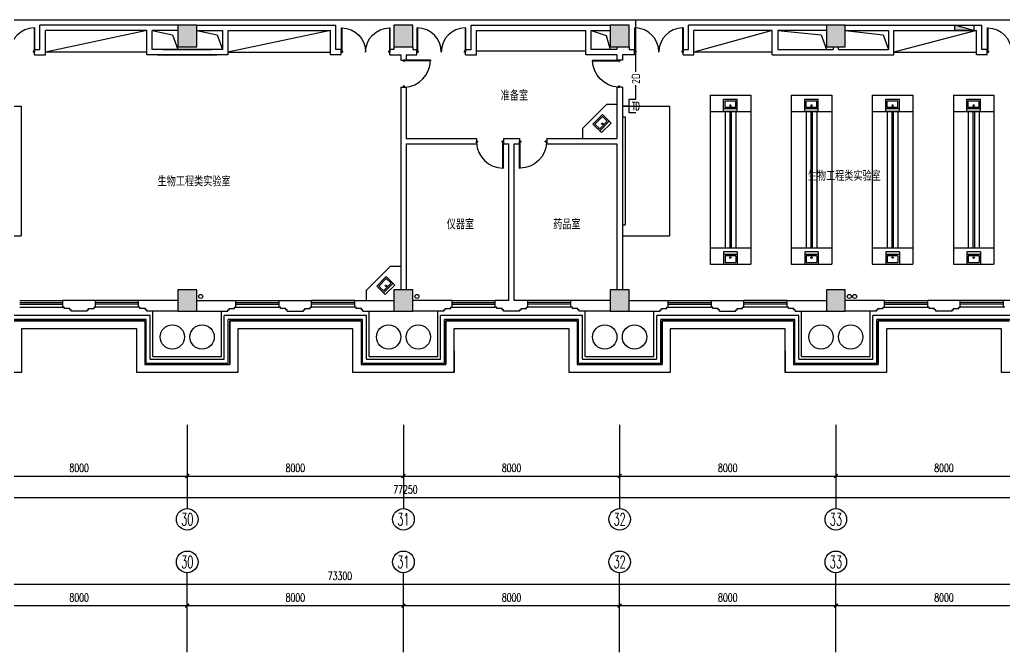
# Model space of a CAD drawing. Extents: x 190999 to 834799, y -200814 to 215286.
# Drawn here: x 470685 to 507118, y 110537 to 133967 of the extents above; entities that cross this region are included whole.
import ezdxf
from ezdxf.enums import TextEntityAlignment as Align

# ---------------------------------------------------------------- set-up
doc = ezdxf.new("R2010")
doc.units = 0
doc.header["$LTSCALE"] = 1000
doc.header["$MEASUREMENT"] = 0
for name, color, linetype in [('00-EQUIP', 3, 'Continuous'), ('00-SIG_TEXT', 7, 'Continuous'), ('00-WIRE-4', 6, 'Continuous'), ('A-墙线', 2, 'Continuous'), ('A-外包装修', 250, 'Continuous'), ('A-外窗', 145, 'Continuous'), ('A-家具', 250, 'Continuous'), ('A-门', 167, 'Continuous'), ('AXIS', 3, 'Continuous'), ('AXIS_TEXT', 7, 'Continuous'), ('COLUMN', 2, 'Continuous'), ('EQUIP_消火栓', 6, 'Continuous'), ('PUB_HATCH', 250, 'Continuous'), ('屋面排水', 7, 'Continuous'), ('房间名称', 7, 'Continuous'), ('桥架', 1, 'Continuous'), ('洞口线', 177, 'Continuous'), ('雨水管', 3, 'Continuous')]:
    doc.layers.add(name, color=color, linetype=linetype)
doc.styles.add('-GBCBIGGBENOR', font='GBENOR.shx', dxfattribs={"bigfont": 'GBCBIG.shx'})
doc.styles.add('_COMPLEX', font='COMPLEX.shx', dxfattribs={"width": 0.5})
doc.styles.add('_TCH_AXIS', font='COMPLEX', dxfattribs={"bigfont": 'GBCBIG'})
doc.styles.add('_TCH_DIM', font='SIMPLEX', dxfattribs={"bigfont": 'GBCBIG'})
doc.styles.add('COMPLEX', font='COMPLEX')
doc.styles.add('DIM_FONT', font='SIMPLEX', dxfattribs={"width": 0.7, "bigfont": 'GBCBIG'})
doc.styles.get("Standard").update_dxf_attribs({"font": 'simhei.ttf'})
doc.styles.add('zz-1', font='arial.ttf', dxfattribs={"width": 0.8})
doc.dimstyles.new('DIMN', dxfattribs={"dimtxt": 300, "dimasz": 100, "dimexe": 250, "dimexo": 300, "dimgap": 150, "dimtad": 1, "dimdec": 0, "dimzin": 0, "dimdsep": 46, "dimtxsty": 'DIM_FONT', "dimblk": 'ARCHTICK', "dimcen": 0.09, "dimclrt": 7, "dimazin": 2, "dimtfac": 1, "dimtdec": 0, "dimtix": 1, "dimtmove": 2, "dimatfit": 3, "dimfxl": 0, "dimtolj": 1, "dimtzin": 0, "dimarcsym": 0})

# ---------------------------------------------------------------- blocks, each defined once
blk = doc.blocks.new('m1800')
at = {"layer": 'A-墙线'}
for p, q in [((-900, -100), (-900, 100)), ((900, -100), (900, 100))]:
    blk.add_line(p, q, dxfattribs=at)
at = {"layer": 'A-门'}
for p, q in [((-900, 900), (-900, 0)), ((-900, 900), (-880, 900)), ((-880, 900), (-880, 50)), ((880, 900), (880, 50)), ((900, 900), (880, 900)), ((900, 900), (900, 0)), ((-900, 50), (-870, 50)), ((-900, 0), (-850, 0)), ((-870, 50), (-870, 30)), ((-870, 30), (-850, 30)), ((-850, 30), (-850, 0)), ((850, 30), (850, 0)), ((870, 30), (850, 30)), ((900, 0), (850, 0)), ((870, 50), (870, 30)), ((900, 50), (870, 50))]:
    blk.add_line(p, q, dxfattribs=at)
for centre, start, end in [((-900, 0), 0, 88.7267), ((900, 0), 91.2733, 180)]:
    blk.add_arc(centre, 900, start, end, dxfattribs=at)
blk = doc.blocks.new('m1000')
at = {"layer": 'A-墙线'}
for p, q in [((0, 0), (0, 200)), ((1000, 0), (1000, 200))]:
    blk.add_line(p, q, dxfattribs=at)
at = {"layer": 'A-门'}
for p, q in [((0, 1100), (0, 100)), ((0, 1100), (20, 1100)), ((20, 1100), (20, 150)), ((0, 150), (30, 150)), ((0, 100), (50, 100)), ((30, 150), (30, 130)), ((30, 130), (50, 130)), ((50, 130), (50, 100)), ((950, 130), (950, 100)), ((970, 130), (950, 130)), ((1000, 100), (950, 100)), ((970, 150), (970, 130)), ((1000, 150), (970, 150)), ((1000, 150), (1000, 100))]:
    blk.add_line(p, q, dxfattribs=at)
blk.add_arc((0, 100), 1000, 2.866, 88.854, dxfattribs=at)
blk = doc.blocks.new('$TwtSys$00000434')
for p, q in [((-0.5, 0.5), (-0.5, -0.5)), ((-0.5, -0.5), (0.5, 0.5)), ((0.5, 0.5), (-0.5, 0.5)), ((0.5, -0.5), (0.5, 0.5)), ((-0.5, -0.5), (0.5, -0.5))]:
    blk.add_line(p, q)
blk.add_solid([(0.5, -0.5), (0.5, 0.5), (-0.5, -0.5)])
blk = doc.blocks.new('_ArchTick')
at = {"const_width": 0.5}
blk.add_lwpolyline([(-0.7, -0.7), (0.7, 0.7)], dxfattribs=at)
blk = doc.blocks.new('*D440')
at = {"layer": 'AXIS', "color": 0, "lineweight": -2}
for p, q in [((500885, 110867), (500885, 112517)), ((500885, 112267), (508885, 112267)), ((508885, 110867), (508885, 112517))]:
    blk.add_line(p, q, dxfattribs=at)
at = {"layer": 'Defpoints', "color": 0}
for p in [(508885, 112267), (500885, 110567), (508885, 110567)]:
    blk.add_point(p, dxfattribs=at)
at = {"layer": 'AXIS', "color": 0, "lineweight": -2, "xscale": 100, "yscale": 100, "zscale": 100, "rotation": 180}
blk.add_blockref('_ArchTick', (500885, 112267), dxfattribs=at)
at = {"layer": 'AXIS', "color": 0, "lineweight": -2, "xscale": 100, "yscale": 100, "zscale": 100}
blk.add_blockref('_ArchTick', (508885, 112267), dxfattribs=at)
at = {"layer": 'AXIS', "color": 7, "insert": (504885, 112567), "char_height": 300, "attachment_point": 5, "style": 'DIM_FONT'}
blk.add_mtext('\\A1;8000', dxfattribs=at)
blk = doc.blocks.new('*D441')
at = {"layer": 'AXIS', "color": 0, "lineweight": -2}
for p, q in [((492885, 110867), (492885, 112517)), ((492885, 112267), (500885, 112267)), ((500885, 110867), (500885, 112517))]:
    blk.add_line(p, q, dxfattribs=at)
at = {"layer": 'Defpoints', "color": 0}
for p in [(500885, 112267), (492885, 110567), (500885, 110567)]:
    blk.add_point(p, dxfattribs=at)
at = {"layer": 'AXIS', "color": 0, "lineweight": -2, "xscale": 100, "yscale": 100, "zscale": 100, "rotation": 180}
blk.add_blockref('_ArchTick', (492885, 112267), dxfattribs=at)
at = {"layer": 'AXIS', "color": 0, "lineweight": -2, "xscale": 100, "yscale": 100, "zscale": 100}
blk.add_blockref('_ArchTick', (500885, 112267), dxfattribs=at)
at = {"layer": 'AXIS', "color": 7, "insert": (496885, 112567), "char_height": 300, "attachment_point": 5, "style": 'DIM_FONT'}
blk.add_mtext('\\A1;8000', dxfattribs=at)
blk = doc.blocks.new('*D442')
at = {"layer": 'AXIS', "color": 0, "lineweight": -2}
for p, q in [((484885, 110867), (484885, 112517)), ((484885, 112267), (492885, 112267)), ((492885, 110867), (492885, 112517))]:
    blk.add_line(p, q, dxfattribs=at)
at = {"layer": 'Defpoints', "color": 0}
for p in [(492885, 112267), (484885, 110567), (492885, 110567)]:
    blk.add_point(p, dxfattribs=at)
at = {"layer": 'AXIS', "color": 0, "lineweight": -2, "xscale": 100, "yscale": 100, "zscale": 100, "rotation": 180}
blk.add_blockref('_ArchTick', (484885, 112267), dxfattribs=at)
at = {"layer": 'AXIS', "color": 0, "lineweight": -2, "xscale": 100, "yscale": 100, "zscale": 100}
blk.add_blockref('_ArchTick', (492885, 112267), dxfattribs=at)
at = {"layer": 'AXIS', "color": 7, "insert": (488885, 112567), "char_height": 300, "attachment_point": 5, "style": 'DIM_FONT'}
blk.add_mtext('\\A1;8000', dxfattribs=at)
blk = doc.blocks.new('*D443')
at = {"layer": 'AXIS', "color": 0, "lineweight": -2}
for p, q in [((476885, 110867), (476885, 112517)), ((476885, 112267), (484885, 112267)), ((484885, 110867), (484885, 112517))]:
    blk.add_line(p, q, dxfattribs=at)
at = {"layer": 'Defpoints', "color": 0}
for p in [(484885, 112267), (476885, 110567), (484885, 110567)]:
    blk.add_point(p, dxfattribs=at)
at = {"layer": 'AXIS', "color": 0, "lineweight": -2, "xscale": 100, "yscale": 100, "zscale": 100, "rotation": 180}
blk.add_blockref('_ArchTick', (476885, 112267), dxfattribs=at)
at = {"layer": 'AXIS', "color": 0, "lineweight": -2, "xscale": 100, "yscale": 100, "zscale": 100}
blk.add_blockref('_ArchTick', (484885, 112267), dxfattribs=at)
at = {"layer": 'AXIS', "color": 7, "insert": (480885, 112567), "char_height": 300, "attachment_point": 5, "style": 'DIM_FONT'}
blk.add_mtext('\\A1;8000', dxfattribs=at)
blk = doc.blocks.new('*D444')
at = {"layer": 'AXIS', "color": 0, "lineweight": -2}
for p, q in [((468885, 110867), (468885, 112517)), ((468885, 112267), (476885, 112267)), ((476885, 110867), (476885, 112517))]:
    blk.add_line(p, q, dxfattribs=at)
at = {"layer": 'Defpoints', "color": 0}
for p in [(476885, 112267), (468885, 110567), (476885, 110567)]:
    blk.add_point(p, dxfattribs=at)
at = {"layer": 'AXIS', "color": 0, "lineweight": -2, "xscale": 100, "yscale": 100, "zscale": 100, "rotation": 180}
blk.add_blockref('_ArchTick', (468885, 112267), dxfattribs=at)
at = {"layer": 'AXIS', "color": 0, "lineweight": -2, "xscale": 100, "yscale": 100, "zscale": 100}
blk.add_blockref('_ArchTick', (476885, 112267), dxfattribs=at)
at = {"layer": 'AXIS', "color": 7, "insert": (472885, 112567), "char_height": 300, "attachment_point": 5, "style": 'DIM_FONT'}
blk.add_mtext('\\A1;8000', dxfattribs=at)
blk = doc.blocks.new('*D449')
at = {"layer": 'AXIS', "color": 0, "lineweight": -2}
for p, q in [((445885, 110867), (445885, 113317)), ((519185, 110867), (519185, 113317)), ((445885, 113067), (519185, 113067))]:
    blk.add_line(p, q, dxfattribs=at)
at = {"layer": 'Defpoints', "color": 0}
for p in [(519185, 113067), (445885, 110567), (519185, 110567)]:
    blk.add_point(p, dxfattribs=at)
at = {"layer": 'AXIS', "color": 0, "lineweight": -2, "xscale": 100, "yscale": 100, "zscale": 100, "rotation": 180}
blk.add_blockref('_ArchTick', (445885, 113067), dxfattribs=at)
at = {"layer": 'AXIS', "color": 0, "lineweight": -2, "xscale": 100, "yscale": 100, "zscale": 100}
blk.add_blockref('_ArchTick', (519185, 113067), dxfattribs=at)
at = {"layer": 'AXIS', "color": 7, "insert": (482535, 113367), "char_height": 300, "attachment_point": 5, "style": 'DIM_FONT'}
blk.add_mtext('\\A1;73300', dxfattribs=at)
blk = doc.blocks.new('*D476')
at = {"layer": 'AXIS', "color": 0, "lineweight": -2}
for p, q in [((500885, 118667), (500885, 116817)), ((508885, 118667), (508885, 116817)), ((500885, 117067), (508885, 117067))]:
    blk.add_line(p, q, dxfattribs=at)
at = {"layer": 'Defpoints', "color": 0}
for p in [(500885, 118967), (508885, 118967), (508885, 117067)]:
    blk.add_point(p, dxfattribs=at)
at = {"layer": 'AXIS', "color": 0, "lineweight": -2, "xscale": 100, "yscale": 100, "zscale": 100, "rotation": 180}
blk.add_blockref('_ArchTick', (500885, 117067), dxfattribs=at)
at = {"layer": 'AXIS', "color": 0, "lineweight": -2, "xscale": 100, "yscale": 100, "zscale": 100}
blk.add_blockref('_ArchTick', (508885, 117067), dxfattribs=at)
at = {"layer": 'AXIS', "color": 7, "insert": (504885, 117367), "char_height": 300, "attachment_point": 5, "style": 'DIM_FONT'}
blk.add_mtext('\\A1;8000', dxfattribs=at)
blk = doc.blocks.new('*D477')
at = {"layer": 'AXIS', "color": 0, "lineweight": -2}
for p, q in [((492885, 118667), (492885, 116817)), ((500885, 118667), (500885, 116817)), ((492885, 117067), (500885, 117067))]:
    blk.add_line(p, q, dxfattribs=at)
at = {"layer": 'Defpoints', "color": 0}
for p in [(492885, 118967), (500885, 118967), (500885, 117067)]:
    blk.add_point(p, dxfattribs=at)
at = {"layer": 'AXIS', "color": 0, "lineweight": -2, "xscale": 100, "yscale": 100, "zscale": 100, "rotation": 180}
blk.add_blockref('_ArchTick', (492885, 117067), dxfattribs=at)
at = {"layer": 'AXIS', "color": 0, "lineweight": -2, "xscale": 100, "yscale": 100, "zscale": 100}
blk.add_blockref('_ArchTick', (500885, 117067), dxfattribs=at)
at = {"layer": 'AXIS', "color": 7, "insert": (496885, 117367), "char_height": 300, "attachment_point": 5, "style": 'DIM_FONT'}
blk.add_mtext('\\A1;8000', dxfattribs=at)
blk = doc.blocks.new('*D478')
at = {"layer": 'AXIS', "color": 0, "lineweight": -2}
for p, q in [((484885, 118667), (484885, 116817)), ((492885, 118667), (492885, 116817)), ((484885, 117067), (492885, 117067))]:
    blk.add_line(p, q, dxfattribs=at)
at = {"layer": 'Defpoints', "color": 0}
for p in [(484885, 118967), (492885, 118967), (492885, 117067)]:
    blk.add_point(p, dxfattribs=at)
at = {"layer": 'AXIS', "color": 0, "lineweight": -2, "xscale": 100, "yscale": 100, "zscale": 100, "rotation": 180}
blk.add_blockref('_ArchTick', (484885, 117067), dxfattribs=at)
at = {"layer": 'AXIS', "color": 0, "lineweight": -2, "xscale": 100, "yscale": 100, "zscale": 100}
blk.add_blockref('_ArchTick', (492885, 117067), dxfattribs=at)
at = {"layer": 'AXIS', "color": 7, "insert": (488885, 117367), "char_height": 300, "attachment_point": 5, "style": 'DIM_FONT'}
blk.add_mtext('\\A1;8000', dxfattribs=at)
blk = doc.blocks.new('*D479')
at = {"layer": 'AXIS', "color": 0, "lineweight": -2}
for p, q in [((476885, 118667), (476885, 116817)), ((484885, 118667), (484885, 116817)), ((476885, 117067), (484885, 117067))]:
    blk.add_line(p, q, dxfattribs=at)
at = {"layer": 'Defpoints', "color": 0}
for p in [(476885, 118967), (484885, 118967), (484885, 117067)]:
    blk.add_point(p, dxfattribs=at)
at = {"layer": 'AXIS', "color": 0, "lineweight": -2, "xscale": 100, "yscale": 100, "zscale": 100, "rotation": 180}
blk.add_blockref('_ArchTick', (476885, 117067), dxfattribs=at)
at = {"layer": 'AXIS', "color": 0, "lineweight": -2, "xscale": 100, "yscale": 100, "zscale": 100}
blk.add_blockref('_ArchTick', (484885, 117067), dxfattribs=at)
at = {"layer": 'AXIS', "color": 7, "insert": (480885, 117367), "char_height": 300, "attachment_point": 5, "style": 'DIM_FONT'}
blk.add_mtext('\\A1;8000', dxfattribs=at)
blk = doc.blocks.new('*D480')
at = {"layer": 'AXIS', "color": 0, "lineweight": -2}
for p, q in [((468885, 118667), (468885, 116817)), ((476885, 118667), (476885, 116817)), ((468885, 117067), (476885, 117067))]:
    blk.add_line(p, q, dxfattribs=at)
at = {"layer": 'Defpoints', "color": 0}
for p in [(468885, 118967), (476885, 118967), (476885, 117067)]:
    blk.add_point(p, dxfattribs=at)
at = {"layer": 'AXIS', "color": 0, "lineweight": -2, "xscale": 100, "yscale": 100, "zscale": 100, "rotation": 180}
blk.add_blockref('_ArchTick', (468885, 117067), dxfattribs=at)
at = {"layer": 'AXIS', "color": 0, "lineweight": -2, "xscale": 100, "yscale": 100, "zscale": 100}
blk.add_blockref('_ArchTick', (476885, 117067), dxfattribs=at)
at = {"layer": 'AXIS', "color": 7, "insert": (472885, 117367), "char_height": 300, "attachment_point": 5, "style": 'DIM_FONT'}
blk.add_mtext('\\A1;8000', dxfattribs=at)
blk = doc.blocks.new('*D485')
at = {"layer": 'AXIS', "color": 0, "lineweight": -2}
for p, q in [((446335, 118667), (446335, 116017)), ((523584, 118667), (523584, 116017)), ((446335, 116267), (523584, 116267))]:
    blk.add_line(p, q, dxfattribs=at)
at = {"layer": 'Defpoints', "color": 0}
for p in [(446335, 118967), (523584, 118967), (523584, 116267)]:
    blk.add_point(p, dxfattribs=at)
at = {"layer": 'AXIS', "color": 0, "lineweight": -2, "xscale": 100, "yscale": 100, "zscale": 100, "rotation": 180}
blk.add_blockref('_ArchTick', (446335, 116267), dxfattribs=at)
at = {"layer": 'AXIS', "color": 0, "lineweight": -2, "xscale": 100, "yscale": 100, "zscale": 100}
blk.add_blockref('_ArchTick', (523584, 116267), dxfattribs=at)
at = {"layer": 'AXIS', "color": 7, "insert": (484959, 116567), "char_height": 300, "attachment_point": 5, "style": 'DIM_FONT'}
blk.add_mtext('\\A1;77250', dxfattribs=at)
blk = doc.blocks.new('_AXISO')
blk.add_circle((0, 0), 0.5)
at = {"layer": 'AXIS_TEXT', "style": 'COMPLEX', "width": 1.041667}
blk.add_attdef('A', text='', height=0.56, dxfattribs=at).set_placement((-0.25, -0.28), (0.25, -0.28), align=Align.FIT)
blk = doc.blocks.new('$plan$00001609')
at = {"linetype": 'Continuous'}
for p, q in [((0, -251), (0, 251)), ((0, 251), (450, 251)), ((93, -251), (93, 251)), ((146, -199), (146, 199)), ((146, 199), (397, 199)), ((397, 199), (397, -199)), ((450, 251), (450, -251)), ((0, -251), (450, -251)), ((146, -199), (397, -199))]:
    blk.add_line(p, q, dxfattribs=at)
blk.add_line((238, 2), (238, 0))
blk.add_arc((212, 0), 26, 4.716, 0, dxfattribs=at)
at = {"style": 'zz-1'}
for tag in ['YSIZE', 'XSIZE']:
    blk.add_attdef(tag, (0, 0), '', height=0.5, dxfattribs=at)
blk = doc.blocks.new('_LINKPT1')
at = {"color": 0}
blk.add_line((0, 0), (0, 0), dxfattribs=at)
blk = doc.blocks.new('IO37IMB6')
for p, q in [((-0.5, 0.499), (-0.5, 0.999)), ((0.5, 0.999), (0.5, 0.499)), ((0.5, 0.499), (-0.5, 0.499)), ((0, 0.5), (0, 0))]:
    blk.add_line(p, q)
at = {"xscale": 0.002, "yscale": 0.002, "zscale": 0.002}
for p in [(0, 1.384), (-0.5, 0.499), (0, 0), (0.5, 0.499)]:
    blk.add_blockref('_LINKPT1', p, dxfattribs=at)
at = {"style": '_COMPLEX', "width": 0.6, "flags": 8}
blk.add_attdef('$TEXT$', text='', height=0.6, dxfattribs=at).set_placement((0, 1), align=Align.MIDDLE_CENTER)
at = {"flags": 9}
blk.add_attdef('A', (0, 0), '', height=0.00002, dxfattribs=at)

msp = doc.modelspace()

# ---------------------------------------------------------------- hatches: boundary and pattern name
at = {"layer": 'PUB_HATCH'}
for points in [[(476534.6, 133767.4), (476534.6, 132967.4), (477234.6, 132967.4), (477234.6, 133767.4)], [(484534.6, 133767.4), (484534.6, 132967.4), (485234.6, 132967.4), (485234.6, 133767.4)], [(492534.6, 133767.4), (492534.6, 132967.4), (493234.6, 132967.4), (493234.6, 133767.4)], [(500534.6, 133767.4), (500534.6, 132967.4), (501234.6, 132967.4), (501234.6, 133767.4)], [(476534.6, 123967.4), (476534.6, 123167.4), (477234.6, 123167.4), (477234.6, 123967.4)], [(484534.6, 123967.4), (484534.6, 123167.4), (485234.6, 123167.4), (485234.6, 123967.4)], [(492534.6, 123967.4), (492534.6, 123167.4), (493234.6, 123167.4), (493234.6, 123967.4)], [(500534.6, 123967.4), (500534.6, 123167.4), (501234.6, 123167.4), (501234.6, 123967.4)]]:
    msp.add_hatch(color=256, dxfattribs=at).paths.add_polyline_path(points)

# ---------------------------------------------------------------- linework, layer by layer
at = {"layer": '00-WIRE-4'}
for p, q in [((493484.1, 132037.5), (493484.1, 133967.4)), ((493484.1, 131017.4), (493484.1, 131536.9))]:
    msp.add_line(p, q, dxfattribs=at)
at = {"layer": 'A-墙线'}
for p, q in [((476534.6, 133767.4), (471434.6, 133767.4)), ((471434.6, 132867.4), (471434.6, 133767.4)), ((477234.6, 133767.4), (482384.6, 133767.4)), ((482384.6, 132867.4), (482384.6, 133767.4)), ((487384.6, 133767.4), (492534.6, 133767.4)), ((487384.6, 132867.4), (487384.6, 133767.4)), ((500534.6, 133767.4), (495434.6, 133767.4)), ((495434.6, 132867.4), (495434.6, 133767.4)), ((501234.6, 133767.4), (506284.6, 133767.4)), ((506284.6, 132867.4), (506284.6, 133767.4)), ((475384.6, 133567.4), (471634.6, 133567.4)), ((471634.6, 132667.4), (471634.6, 133567.4)), ((476534.6, 133567.4), (475584.6, 133567.4)), ((477234.6, 133567.4), (478184.6, 133567.4)), ((478384.6, 133567.4), (482184.6, 133567.4)), ((482184.6, 132667.4), (482184.6, 133567.4)), ((487584.6, 133567.4), (491634.6, 133567.4)), ((487584.6, 132667.4), (487584.6, 133567.4)), ((491834.6, 133567.4), (492534.6, 133567.4)), ((495634.6, 132667.4), (495634.6, 133567.4)), ((498534.6, 133567.4), (495634.6, 133567.4)), ((498534.6, 132667.4), (498534.6, 133567.4)), ((500534.6, 133567.4), (498734.6, 133567.4)), ((498734.6, 133567.4), (498734.6, 132867.4)), ((501234.6, 133567.4), (502834.6, 133567.4)), ((502834.6, 133567.4), (502834.6, 132867.4)), ((503034.6, 133567.4), (506084.6, 133567.4)), ((503034.6, 132667.4), (503034.6, 133567.4)), ((506084.6, 132667.4), (506084.6, 133567.4)), ((471234.6, 132867.4), (471434.6, 132867.4)), ((471234.6, 132667.4), (471634.6, 132667.4)), ((475784.6, 132667.4), (477984.6, 132667.4)), ((475984.6, 132867.4), (477784.6, 132867.4)), ((482584.6, 132667.4), (482184.6, 132667.4)), ((482584.6, 132867.4), (482384.6, 132867.4)), ((484534.6, 132867.4), (484384.6, 132867.4)), ((484384.6, 132667.4), (484784.6, 132667.4)), ((484534.6, 132967.4), (484534.6, 132867.4)), ((484784.6, 132667.4), (484784.6, 132467.4)), ((484984.6, 132667.4), (484984.6, 132467.4)), ((484984.6, 132667.4), (485384.6, 132667.4)), ((485234.6, 132967.4), (485234.6, 132867.4)), ((485234.6, 132867.4), (485384.6, 132867.4)), ((487184.6, 132867.4), (487384.6, 132867.4)), ((487184.6, 132667.4), (487584.6, 132667.4)), ((492784.6, 132967.4), (492784.6, 132867.4)), ((492784.6, 132667.4), (492784.6, 132467.4)), ((492984.6, 132667.4), (492984.6, 132467.4)), ((493434.6, 132667.4), (492984.6, 132667.4)), ((493234.6, 132967.4), (493234.6, 132867.4)), ((493234.6, 132867.4), (493434.6, 132867.4)), ((495234.6, 132867.4), (495434.6, 132867.4)), ((495234.6, 132667.4), (495634.6, 132667.4)), ((498534.6, 132667.4), (503034.6, 132667.4)), ((498734.6, 132867.4), (500784.6, 132867.4)), ((500784.6, 132967.4), (500784.6, 132867.4)), ((500984.6, 132867.4), (500984.6, 132967.4)), ((500984.6, 132867.4), (502834.6, 132867.4)), ((506484.6, 132667.4), (506084.6, 132667.4)), ((506484.6, 132867.4), (506284.6, 132867.4)), ((484784.6, 131467.4), (484784.6, 123967.4)), ((484984.6, 131467.4), (484984.6, 129567.4)), ((492784.6, 131467.4), (492784.6, 129567.4)), ((492984.6, 131467.4), (492984.6, 123967.4)), ((484984.6, 129567.4), (487584.6, 129567.4)), ((484984.6, 129367.4), (487584.6, 129367.4)), ((484984.6, 129367.4), (484984.6, 123967.4)), ((488584.6, 129567.4), (489184.6, 129567.4)), ((488584.6, 129367.4), (488784.6, 129367.4)), ((488784.6, 123567.4), (488784.6, 129367.4)), ((488984.6, 129367.4), (489184.6, 129367.4)), ((488984.6, 123567.4), (488984.6, 129367.4)), ((490184.6, 129567.4), (492784.6, 129567.4)), ((490184.6, 129367.4), (492784.6, 129367.4)), ((492784.6, 129367.4), (492784.6, 123967.4)), ((473484.6, 123567.4), (472284.6, 123567.4)), ((472284.6, 123317.4), (472284.6, 123567.4)), ((473484.6, 123317.4), (473484.6, 123567.4)), ((476534.6, 123567.4), (475084.6, 123567.4)), ((475084.6, 123317.4), (475084.6, 123567.4)), ((477234.6, 123567.4), (478684.6, 123567.4)), ((478684.6, 123317.4), (478684.6, 123567.4)), ((480284.6, 123567.4), (481484.6, 123567.4)), ((480284.6, 123317.4), (480284.6, 123567.4)), ((481484.6, 123317.4), (481484.6, 123567.4)), ((483084.6, 123567.4), (484534.6, 123567.4)), ((483084.6, 123317.4), (483084.6, 123567.4)), ((486684.6, 123567.4), (485234.6, 123567.4)), ((486684.6, 123317.4), (486684.6, 123567.4)), ((488784.6, 123567.4), (488284.6, 123567.4)), ((488284.6, 123317.4), (488284.6, 123567.4)), ((489484.6, 123567.4), (488984.6, 123567.4)), ((489484.6, 123317.4), (489484.6, 123567.4)), ((492534.6, 123567.4), (491084.6, 123567.4)), ((491084.6, 123317.4), (491084.6, 123567.4)), ((493234.6, 123567.4), (494684.6, 123567.4)), ((494684.6, 123317.4), (494684.6, 123567.4)), ((496284.6, 123567.4), (497484.6, 123567.4)), ((496284.6, 123317.4), (496284.6, 123567.4)), ((497484.6, 123317.4), (497484.6, 123567.4)), ((499084.6, 123567.4), (500534.6, 123567.4)), ((499084.6, 123317.4), (499084.6, 123567.4)), ((502684.6, 123567.4), (501234.6, 123567.4)), ((502684.6, 123317.4), (502684.6, 123567.4)), ((505484.6, 123567.4), (504284.6, 123567.4)), ((504284.6, 123317.4), (504284.6, 123567.4)), ((505484.6, 123317.4), (505484.6, 123567.4)), ((508484.6, 123567.4), (507084.6, 123567.4)), ((507084.6, 123317.4), (507084.6, 123567.4)), ((472334.6, 123317.4), (472284.6, 123317.4)), ((472334.6, 123267.4), (472334.6, 123317.4)), ((472534.6, 123267.4), (472334.6, 123267.4)), ((472534.6, 123217.4), (472534.6, 123267.4)), ((472584.6, 123217.4), (472534.6, 123217.4)), ((472584.6, 123167.4), (472584.6, 123217.4)), ((473184.6, 123167.4), (472584.6, 123167.4)), ((473184.6, 123167.4), (473184.6, 123217.4)), ((473184.6, 123217.4), (473234.6, 123217.4)), ((473234.6, 123217.4), (473234.6, 123267.4)), ((473234.6, 123267.4), (473434.6, 123267.4)), ((473434.6, 123317.4), (473484.6, 123317.4)), ((473434.6, 123267.4), (473434.6, 123317.4)), ((475134.6, 123317.4), (475084.6, 123317.4)), ((475134.6, 123267.4), (475134.6, 123317.4)), ((475334.6, 123267.4), (475134.6, 123267.4)), ((475334.6, 123217.4), (475334.6, 123267.4)), ((475384.6, 123217.4), (475334.6, 123217.4)), ((475384.6, 123167.4), (475384.6, 123217.4)), ((476534.6, 123167.4), (475384.6, 123167.4)), ((477234.6, 123167.4), (478384.6, 123167.4)), ((478384.6, 123167.4), (478384.6, 123217.4)), ((478384.6, 123217.4), (478434.6, 123217.4)), ((478434.6, 123217.4), (478434.6, 123267.4)), ((478434.6, 123267.4), (478634.6, 123267.4)), ((478634.6, 123317.4), (478684.6, 123317.4)), ((478634.6, 123267.4), (478634.6, 123317.4)), ((480334.6, 123317.4), (480284.6, 123317.4)), ((480334.6, 123267.4), (480334.6, 123317.4)), ((480534.6, 123267.4), (480334.6, 123267.4)), ((480534.6, 123217.4), (480534.6, 123267.4)), ((480584.6, 123217.4), (480534.6, 123217.4)), ((480584.6, 123167.4), (480584.6, 123217.4)), ((480584.6, 123167.4), (481184.6, 123167.4)), ((481184.6, 123167.4), (481184.6, 123217.4)), ((481184.6, 123217.4), (481234.6, 123217.4)), ((481234.6, 123217.4), (481234.6, 123267.4)), ((481234.6, 123267.4), (481434.6, 123267.4)), ((481434.6, 123317.4), (481484.6, 123317.4)), ((481434.6, 123267.4), (481434.6, 123317.4)), ((483134.6, 123317.4), (483084.6, 123317.4)), ((483134.6, 123267.4), (483134.6, 123317.4)), ((483334.6, 123267.4), (483134.6, 123267.4)), ((483334.6, 123217.4), (483334.6, 123267.4)), ((483384.6, 123217.4), (483334.6, 123217.4)), ((483384.6, 123167.4), (483384.6, 123217.4)), ((483384.6, 123167.4), (484534.6, 123167.4)), ((486384.6, 123167.4), (485234.6, 123167.4)), ((486384.6, 123167.4), (486384.6, 123217.4)), ((486384.6, 123217.4), (486434.6, 123217.4)), ((486434.6, 123217.4), (486434.6, 123267.4)), ((486434.6, 123267.4), (486634.6, 123267.4)), ((486634.6, 123317.4), (486684.6, 123317.4)), ((486634.6, 123267.4), (486634.6, 123317.4)), ((488334.6, 123317.4), (488284.6, 123317.4)), ((488334.6, 123267.4), (488334.6, 123317.4)), ((488534.6, 123267.4), (488334.6, 123267.4)), ((488534.6, 123217.4), (488534.6, 123267.4)), ((488584.6, 123217.4), (488534.6, 123217.4)), ((488584.6, 123167.4), (488584.6, 123217.4)), ((489184.6, 123167.4), (488584.6, 123167.4)), ((489184.6, 123167.4), (489184.6, 123217.4)), ((489184.6, 123217.4), (489234.6, 123217.4)), ((489234.6, 123217.4), (489234.6, 123267.4)), ((489234.6, 123267.4), (489434.6, 123267.4)), ((489434.6, 123317.4), (489484.6, 123317.4)), ((489434.6, 123267.4), (489434.6, 123317.4)), ((491134.6, 123317.4), (491084.6, 123317.4)), ((491134.6, 123267.4), (491134.6, 123317.4)), ((491334.6, 123267.4), (491134.6, 123267.4)), ((491334.6, 123217.4), (491334.6, 123267.4)), ((491384.6, 123217.4), (491334.6, 123217.4)), ((491384.6, 123167.4), (491384.6, 123217.4)), ((492534.6, 123167.4), (491384.6, 123167.4)), ((493234.6, 123167.4), (494384.6, 123167.4)), ((494384.6, 123167.4), (494384.6, 123217.4)), ((494384.6, 123217.4), (494434.6, 123217.4)), ((494434.6, 123217.4), (494434.6, 123267.4)), ((494434.6, 123267.4), (494634.6, 123267.4)), ((494634.6, 123317.4), (494684.6, 123317.4)), ((494634.6, 123267.4), (494634.6, 123317.4)), ((496334.6, 123317.4), (496284.6, 123317.4)), ((496334.6, 123267.4), (496334.6, 123317.4)), ((496534.6, 123267.4), (496334.6, 123267.4)), ((496534.6, 123217.4), (496534.6, 123267.4)), ((496584.6, 123217.4), (496534.6, 123217.4)), ((496584.6, 123167.4), (496584.6, 123217.4)), ((496584.6, 123167.4), (497184.6, 123167.4)), ((497184.6, 123167.4), (497184.6, 123217.4)), ((497184.6, 123217.4), (497234.6, 123217.4)), ((497234.6, 123217.4), (497234.6, 123267.4)), ((497234.6, 123267.4), (497434.6, 123267.4)), ((497434.6, 123317.4), (497484.6, 123317.4)), ((497434.6, 123267.4), (497434.6, 123317.4)), ((499134.6, 123317.4), (499084.6, 123317.4)), ((499134.6, 123267.4), (499134.6, 123317.4)), ((499334.6, 123267.4), (499134.6, 123267.4)), ((499334.6, 123217.4), (499334.6, 123267.4)), ((499384.6, 123217.4), (499334.6, 123217.4)), ((499384.6, 123167.4), (499384.6, 123217.4)), ((499384.6, 123167.4), (500534.6, 123167.4)), ((502384.6, 123167.4), (501234.6, 123167.4)), ((502384.6, 123167.4), (502384.6, 123217.4)), ((502384.6, 123217.4), (502434.6, 123217.4)), ((502434.6, 123217.4), (502434.6, 123267.4)), ((502434.6, 123267.4), (502634.6, 123267.4)), ((502634.6, 123317.4), (502684.6, 123317.4)), ((502634.6, 123267.4), (502634.6, 123317.4)), ((504334.6, 123317.4), (504284.6, 123317.4)), ((504334.6, 123267.4), (504334.6, 123317.4)), ((504534.6, 123267.4), (504334.6, 123267.4)), ((504534.6, 123217.4), (504534.6, 123267.4)), ((504584.6, 123217.4), (504534.6, 123217.4)), ((504584.6, 123167.4), (504584.6, 123217.4)), ((505184.6, 123167.4), (504584.6, 123167.4)), ((505184.6, 123167.4), (505184.6, 123217.4)), ((505184.6, 123217.4), (505234.6, 123217.4)), ((505234.6, 123217.4), (505234.6, 123267.4)), ((505234.6, 123267.4), (505434.6, 123267.4)), ((505434.6, 123317.4), (505484.6, 123317.4)), ((505434.6, 123267.4), (505434.6, 123317.4)), ((507134.6, 123317.4), (507084.6, 123317.4))]:
    msp.add_line(p, q, dxfattribs=at)
for points in [[(478384.6, 133567.4), (478384.6, 132667.4), (475384.6, 132667.4), (475384.6, 133567.4)], [(478184.6, 133567.4), (478184.6, 132867.4), (475584.6, 132867.4), (475584.6, 133567.4)], [(492784.6, 132667.4), (491634.6, 132667.4), (491634.6, 133567.4)], [(492784.6, 132867.4), (491834.6, 132867.4), (491834.6, 133567.4)]]:
    msp.add_lwpolyline(points, dxfattribs=at)
at = {"layer": 'A-外包装修'}
for p, q in [((475614.6, 121497.4), (475614.6, 123167.4)), ((478154.6, 121497.4), (478154.6, 123167.4)), ((483614.6, 121497.4), (483614.6, 123167.4)), ((486154.6, 121497.4), (486154.6, 123167.4)), ((491614.6, 121497.4), (491614.6, 123167.4)), ((494154.6, 121497.4), (494154.6, 123167.4)), ((499614.6, 121497.4), (499614.6, 123167.4)), ((502154.6, 121497.4), (502154.6, 123167.4)), ((475514.6, 123017.4), (470254.6, 123017.4)), ((475364.6, 122867.4), (470404.6, 122867.4)), ((475314.6, 122817.4), (470454.6, 122817.4)), ((475314.6, 122817.4), (475314.6, 121197.4)), ((475364.6, 121247.4), (475364.6, 122867.4)), ((475514.6, 121397.4), (475514.6, 123017.4)), ((478254.6, 121397.4), (478254.6, 123017.4)), ((483514.6, 123017.4), (478254.6, 123017.4)), ((478404.6, 121247.4), (478404.6, 122867.4)), ((483364.6, 122867.4), (478404.6, 122867.4)), ((478454.6, 122817.4), (478454.6, 121197.4)), ((483314.6, 122817.4), (478454.6, 122817.4)), ((483314.6, 122817.4), (483314.6, 121197.4)), ((483364.6, 121247.4), (483364.6, 122867.4)), ((483514.6, 121397.4), (483514.6, 123017.4)), ((486254.6, 121397.4), (486254.6, 123017.4)), ((491514.6, 123017.4), (486254.6, 123017.4)), ((486404.6, 121247.4), (486404.6, 122867.4)), ((491364.6, 122867.4), (486404.6, 122867.4)), ((486454.6, 122817.4), (486454.6, 121197.4)), ((491314.6, 122817.4), (486454.6, 122817.4)), ((491314.6, 122817.4), (491314.6, 121197.4)), ((491364.6, 121247.4), (491364.6, 122867.4)), ((491514.6, 121397.4), (491514.6, 123017.4)), ((494254.6, 121397.4), (494254.6, 123017.4)), ((499514.6, 123017.4), (494254.6, 123017.4)), ((494404.6, 121247.4), (494404.6, 122867.4)), ((499364.6, 122867.4), (494404.6, 122867.4)), ((494454.6, 122817.4), (494454.6, 121197.4)), ((499314.6, 122817.4), (494454.6, 122817.4)), ((499314.6, 122817.4), (499314.6, 121197.4)), ((499364.6, 121247.4), (499364.6, 122867.4)), ((499514.6, 121397.4), (499514.6, 123017.4)), ((502254.6, 121397.4), (502254.6, 123017.4)), ((507514.6, 123017.4), (502254.6, 123017.4)), ((502404.6, 121247.4), (502404.6, 122867.4)), ((507364.6, 122867.4), (502404.6, 122867.4)), ((502454.6, 122817.4), (502454.6, 121197.4)), ((507314.6, 122817.4), (502454.6, 122817.4)), ((475516, 121397.4), (478253.2, 121397.4)), ((475616, 121497.4), (478153.2, 121497.4)), ((483516, 121397.4), (486253.2, 121397.4)), ((483616, 121497.4), (486153.2, 121497.4)), ((491516, 121397.4), (494253.2, 121397.4)), ((491616, 121497.4), (494153.2, 121497.4)), ((499516, 121397.4), (502253.2, 121397.4)), ((499616, 121497.4), (502153.2, 121497.4)), ((475316, 121197.4), (478453.2, 121197.4)), ((475366, 121247.4), (478403.2, 121247.4)), ((483316, 121197.4), (486453.2, 121197.4)), ((483366, 121247.4), (486403.2, 121247.4)), ((491316, 121197.4), (494453.2, 121197.4)), ((491366, 121247.4), (494403.2, 121247.4)), ((499316, 121197.4), (502453.2, 121197.4)), ((499366, 121247.4), (502403.2, 121247.4))]:
    msp.add_line(p, q, dxfattribs=at)
for centre in [(476334.6, 122217.4), (477434.6, 122217.4), (484334.6, 122217.4), (485434.6, 122217.4), (492334.6, 122217.4), (493434.6, 122217.4), (500334.6, 122217.4), (501434.6, 122217.4)]:
    msp.add_circle(centre, 450, dxfattribs=at)
at = {"layer": 'A-外窗'}
for p, q in [((470684.6, 123567.4), (472284.6, 123567.4)), ((475084.6, 123567.4), (473484.6, 123567.4)), ((478684.6, 123567.4), (480284.6, 123567.4)), ((483084.6, 123567.4), (481484.6, 123567.4)), ((486684.6, 123567.4), (488284.6, 123567.4)), ((491084.6, 123567.4), (489484.6, 123567.4)), ((494684.6, 123567.4), (496284.6, 123567.4)), ((499084.6, 123567.4), (497484.6, 123567.4)), ((502684.6, 123567.4), (504284.6, 123567.4)), ((507084.6, 123567.4), (505484.6, 123567.4)), ((470684.6, 123497.4), (472284.6, 123497.4)), ((470684.6, 123437.4), (472284.6, 123437.4)), ((470684.6, 123317.4), (472284.6, 123317.4)), ((475084.6, 123497.4), (473484.6, 123497.4)), ((475084.6, 123437.4), (473484.6, 123437.4)), ((475084.6, 123317.4), (473484.6, 123317.4)), ((478684.6, 123497.4), (480284.6, 123497.4)), ((478684.6, 123437.4), (480284.6, 123437.4)), ((478684.6, 123317.4), (480284.6, 123317.4)), ((483084.6, 123497.4), (481484.6, 123497.4)), ((483084.6, 123437.4), (481484.6, 123437.4)), ((483084.6, 123317.4), (481484.6, 123317.4)), ((486684.6, 123497.4), (488284.6, 123497.4)), ((486684.6, 123437.4), (488284.6, 123437.4)), ((486684.6, 123317.4), (488284.6, 123317.4)), ((491084.6, 123497.4), (489484.6, 123497.4)), ((491084.6, 123437.4), (489484.6, 123437.4)), ((491084.6, 123317.4), (489484.6, 123317.4)), ((494684.6, 123497.4), (496284.6, 123497.4)), ((494684.6, 123437.4), (496284.6, 123437.4)), ((494684.6, 123317.4), (496284.6, 123317.4)), ((499084.6, 123497.4), (497484.6, 123497.4)), ((499084.6, 123437.4), (497484.6, 123437.4)), ((499084.6, 123317.4), (497484.6, 123317.4)), ((502684.6, 123497.4), (504284.6, 123497.4)), ((502684.6, 123437.4), (504284.6, 123437.4)), ((502684.6, 123317.4), (504284.6, 123317.4)), ((507084.6, 123497.4), (505484.6, 123497.4)), ((507084.6, 123437.4), (505484.6, 123437.4)), ((507084.6, 123317.4), (505484.6, 123317.4))]:
    msp.add_line(p, q, dxfattribs=at)
at = {"layer": 'A-家具'}
for p, q in [((475384.6, 133567.4), (471634.6, 132767.4)), ((482184.6, 133567.4), (478384.6, 132767.4)), ((498534.6, 133567.4), (495634.6, 132767.4)), ((506084.6, 133567.4), (503034.6, 132767.4)), ((475384.6, 132767.4), (471634.6, 132767.4)), ((478384.6, 132767.4), (482184.6, 132767.4)), ((487584.6, 132817.4), (491634.6, 132817.4)), ((498534.6, 132767.4), (495634.6, 132767.4)), ((503034.6, 132767.4), (506084.6, 132767.4)), ((496234.6, 131167.4), (496234.6, 124917.4)), ((496234.6, 131167.4), (497734.6, 131167.4)), ((497734.6, 131167.4), (497734.6, 124917.4)), ((499234.6, 131167.4), (499234.6, 124917.4)), ((499234.6, 131167.4), (500734.6, 131167.4)), ((500734.6, 131167.4), (500734.6, 124917.4)), ((502234.6, 131167.4), (502234.6, 124917.4)), ((502234.6, 131167.4), (503734.6, 131167.4)), ((503734.6, 131167.4), (503734.6, 124917.4)), ((505234.6, 131167.4), (505234.6, 124917.4)), ((505234.6, 131167.4), (506734.6, 131167.4)), ((506734.6, 131167.4), (506734.6, 124917.4)), ((491509.6, 129942.4), (492409.6, 130842.4)), ((492409.6, 130842.4), (492784.6, 130842.4)), ((468984.6, 130767.4), (470734.6, 130767.4)), ((470734.6, 130767.4), (470734.6, 125967.4)), ((492984.6, 130767.4), (494734.6, 130767.4)), ((494734.6, 130767.4), (494734.6, 125967.4)), ((496234.6, 130567.4), (497734.6, 130567.4)), ((496784.6, 130567.4), (496784.6, 125517.4)), ((496959.6, 130567.4), (496959.6, 125517.4)), ((497009.6, 130567.4), (497009.6, 125517.4)), ((497184.6, 130567.4), (497184.6, 125517.4)), ((499234.6, 130567.4), (500734.6, 130567.4)), ((499784.6, 130567.4), (499784.6, 125517.4)), ((499959.6, 130567.4), (499959.6, 125517.4)), ((500009.6, 130567.4), (500009.6, 125517.4)), ((500184.6, 130567.4), (500184.6, 125517.4)), ((502234.6, 130567.4), (503734.6, 130567.4)), ((502784.6, 130567.4), (502784.6, 125517.4)), ((502959.6, 130567.4), (502959.6, 125517.4)), ((503009.6, 130567.4), (503009.6, 125517.4)), ((503184.6, 130567.4), (503184.6, 125517.4)), ((505234.6, 130567.4), (506734.6, 130567.4)), ((505784.6, 130567.4), (505784.6, 125517.4)), ((505959.6, 130567.4), (505959.6, 125517.4)), ((506009.6, 130567.4), (506009.6, 125517.4)), ((506184.6, 130567.4), (506184.6, 125517.4)), ((492984.6, 130367.4), (493084.6, 130367.4)), ((493084.6, 130367.4), (493084.6, 126367.4)), ((491509.6, 129942.4), (491509.6, 129567.4)), ((492984.6, 126367.4), (493084.6, 126367.4)), ((468984.6, 125967.4), (470734.6, 125967.4)), ((492984.6, 125967.4), (494734.6, 125967.4)), ((496234.6, 125517.4), (497734.6, 125517.4)), ((499234.6, 125517.4), (500734.6, 125517.4)), ((502234.6, 125517.4), (503734.6, 125517.4)), ((505234.6, 125517.4), (506734.6, 125517.4)), ((483509.6, 123942.4), (484409.6, 124842.4)), ((484409.6, 124842.4), (484784.6, 124842.4)), ((496234.6, 124917.4), (497734.6, 124917.4)), ((499234.6, 124917.4), (500734.6, 124917.4)), ((502234.6, 124917.4), (503734.6, 124917.4)), ((505234.6, 124917.4), (506734.6, 124917.4)), ((483509.6, 123942.4), (483509.6, 123567.4))]:
    msp.add_line(p, q, dxfattribs=at)
at = {"layer": 'AXIS'}
for p, q in [((476884.6, 118967.4), (476884.6, 115863.7)), ((484884.6, 118967.4), (484884.6, 115863.7)), ((492884.6, 118967.4), (492884.6, 115863.7)), ((500884.6, 118967.4), (500884.6, 115863.7)), ((476884.6, 110537.4), (476884.6, 113486.5)), ((484884.6, 110537.4), (484884.6, 113486.5)), ((492884.6, 110537.4), (492884.6, 113486.5)), ((500884.6, 110537.4), (500884.6, 113486.5))]:
    msp.add_line(p, q, dxfattribs=at)
at = {"layer": 'COLUMN'}
for p, q in [((476534.6, 133767.4), (476534.6, 132967.4)), ((477234.6, 133767.4), (476534.6, 133767.4)), ((477234.6, 132967.4), (477234.6, 133767.4)), ((484534.6, 133767.4), (484534.6, 132967.4)), ((485234.6, 133767.4), (484534.6, 133767.4)), ((485234.6, 132967.4), (485234.6, 133767.4)), ((492534.6, 133767.4), (492534.6, 132967.4)), ((493234.6, 133767.4), (492534.6, 133767.4)), ((493234.6, 132967.4), (493234.6, 133767.4)), ((500534.6, 133767.4), (500534.6, 132967.4)), ((501234.6, 133767.4), (500534.6, 133767.4)), ((501234.6, 132967.4), (501234.6, 133767.4)), ((476534.6, 132967.4), (477234.6, 132967.4)), ((484534.6, 132967.4), (485234.6, 132967.4)), ((492534.6, 132967.4), (493234.6, 132967.4)), ((500534.6, 132967.4), (501234.6, 132967.4)), ((476534.6, 123967.4), (476534.6, 123167.4)), ((477234.6, 123967.4), (476534.6, 123967.4)), ((477234.6, 123167.4), (477234.6, 123967.4)), ((484534.6, 123967.4), (484534.6, 123167.4)), ((485234.6, 123967.4), (484534.6, 123967.4)), ((485234.6, 123167.4), (485234.6, 123967.4)), ((492534.6, 123967.4), (492534.6, 123167.4)), ((493234.6, 123967.4), (492534.6, 123967.4)), ((493234.6, 123167.4), (493234.6, 123967.4)), ((500534.6, 123967.4), (500534.6, 123167.4)), ((501234.6, 123967.4), (500534.6, 123967.4)), ((501234.6, 123167.4), (501234.6, 123967.4)), ((476534.6, 123167.4), (477234.6, 123167.4)), ((484534.6, 123167.4), (485234.6, 123167.4)), ((492534.6, 123167.4), (493234.6, 123167.4)), ((500534.6, 123167.4), (501234.6, 123167.4))]:
    msp.add_line(p, q, dxfattribs=at)
at = {"layer": '屋面排水'}
for points in [[(470454.6, 122817.4), (475314.6, 122817.4), (475316, 121197.4), (478454.6, 121197.4), (478454.6, 122817.4), (483314.6, 122817.4), (483316, 121197.4), (486456, 121197.4), (486454.6, 122817.4), (491314.6, 122817.4), (491316, 121197.4), (494454.6, 121197.4), (494453.2, 122817.4), (499314.6, 122817.4), (499316, 121197.4), (502456, 121197.4), (502454.6, 122817.4), (507314.6, 122817.4)], [(470454.6, 122817.4), (475314.6, 122817.4), (475314.6, 121197.4), (478454.6, 121197.4), (478454.6, 122817.4), (483314.6, 122817.4), (483314.6, 121197.4), (486454.6, 121197.4), (486454.6, 122817.4), (491314.6, 122817.4), (491314.6, 121197.4), (494454.6, 121197.4), (494453.2, 122817.4), (499314.6, 122817.4), (499314.6, 121197.4), (502454.6, 121197.4), (502454.6, 122817.4), (507314.6, 122817.4)], [(510754.6, 120897.4), (507014.8, 120897.4), (507014.8, 122517.4), (502754.8, 122517.4), (502754.8, 120897.4), (499014.8, 120897.4), (499014.8, 122517.4), (494753.4, 122517.4), (494754.8, 120897.4), (491014.8, 120897.4), (491014.8, 122517.4), (486754.8, 122517.4), (486754.8, 120897.4), (483014.8, 120897.4), (483014.8, 122517.4), (478754.6, 122517.4), (478754.6, 120897.4), (475014.8, 120897.4), (475014.8, 122517.4), (470754.6, 122517.4), (470754.6, 120897.4), (467015.1, 120897.4)], [(510754.6, 120897.4), (507016.3, 120897.4), (507014.8, 122517.4), (502754.8, 122517.4), (502756.3, 120897.4), (499016.3, 120897.4), (499014.8, 122517.4), (494753.4, 122517.4), (494754.8, 120897.4), (491016.3, 120897.4), (491014.8, 122517.4), (486754.8, 122517.4), (486756.3, 120897.4), (483016.3, 120897.4), (483014.8, 122517.4), (478754.6, 122517.4), (478754.6, 120897.4), (475016.3, 120897.4), (475014.8, 122517.4), (470754.6, 122517.4), (470754.6, 120897.4), (467017.9, 120897.4)]]:
    msp.add_lwpolyline(points, dxfattribs=at)
at = {"layer": '桥架'}
msp.add_line((445884.6, 133967.4), (513484.6, 133967.4), dxfattribs=at)
at = {"layer": '洞口线'}
for points in [[(475584.6, 133567.4), (476338.7, 133403.2), (476534.6, 132867.4)], [(477234.6, 133567.4), (477988.7, 133403.2), (478184.6, 132867.4)], [(491834.6, 133567.1), (492379.9, 133378.9), (492534.6, 132867.4)], [(498734.6, 133567.4), (500338.7, 133403.2), (500534.6, 132867.4)], [(501234.6, 133567.4), (502638.7, 133403.2), (502834.6, 132867.4)]]:
    msp.add_lwpolyline(points, dxfattribs=at)
at = {"layer": '雨水管'}
for centre in [(477384.6, 123717.4), (485384.6, 123717.4), (501384.6, 123717.4), (501584.6, 123717.4)]:
    msp.add_circle(centre, 75, dxfattribs=at)

# ---------------------------------------------------------------- block references
at = {"layer": '00-EQUIP'}
ref = msp.add_blockref('IO37IMB6', (492984.6, 130767.4), dxfattribs=dict(at, xscale=500, yscale=500, zscale=500, rotation=270))
ref.add_attrib('$TEXT$', 'TD', dxfattribs={"layer": '0', "height": 300, "style": '_COMPLEX', "width": 0.6, "flags": 8}).set_placement((493484.6, 130767.4), align=Align.MIDDLE_CENTER)
at = {"layer": 'A-家具', "rotation": 90}
for p in [(496984.6, 130567.4), (499984.6, 130567.4), (502984.6, 130567.4), (505984.6, 130567.4)]:
    msp.add_blockref('$plan$00001609', p, dxfattribs=at)
at = {"layer": 'A-家具', "yscale": -1}
for p, rotation in [((492389.9, 129962), 135), ((496984.6, 125367.4), 270), ((499984.6, 125367.4), 270), ((502984.6, 125367.4), 270), ((505984.6, 125367.4), 270), ((484389.9, 123962), 135)]:
    msp.add_blockref('$plan$00001609', p, dxfattribs=dict(at, rotation=rotation))
at = {"layer": 'A-门'}
for p in [(470334.6, 132767.4), (486284.6, 132767.4), (494334.6, 132767.4)]:
    msp.add_blockref('m1800', p, dxfattribs=at)
at = {"layer": 'A-门', "xscale": -1}
for p in [(483484.6, 132767.4), (507384.6, 132767.4)]:
    msp.add_blockref('m1800', p, dxfattribs=at)
at = {"layer": 'A-门'}
for p, rotation in [((484784.6, 132467.4), 270), ((488584.6, 129567.4), 180)]:
    msp.add_blockref('m1000', p, dxfattribs=dict(at, rotation=rotation))
at = {"layer": 'A-门', "xscale": -1}
for p, rotation in [((492984.6, 132467.4), 90), ((489184.6, 129567.4), 180)]:
    msp.add_blockref('m1000', p, dxfattribs=dict(at, rotation=rotation))
at = {"layer": 'AXIS'}
ref = msp.add_blockref('_AXISO', (476884.6, 115463.7), dxfattribs=dict(at, xscale=800, yscale=800, zscale=800))
ref.add_attrib('A', '30', dxfattribs={"layer": 'AXIS_TEXT', "height": 452.55, "style": '_TCH_AXIS', "width": 0.636364}).set_placement((476658.3, 115237.4), (477110.9, 115237.4), align=Align.FIT)
ref = msp.add_blockref('_AXISO', (484884.6, 115463.7), dxfattribs=dict(at, xscale=800, yscale=800, zscale=800))
ref.add_attrib('A', '31', dxfattribs={"layer": 'AXIS_TEXT', "height": 452.55, "style": '_TCH_AXIS', "width": 0.75}).set_placement((484658.3, 115237.4), (485110.9, 115237.4), align=Align.FIT)
ref = msp.add_blockref('_AXISO', (492884.6, 115463.7), dxfattribs=dict(at, xscale=800, yscale=800, zscale=800))
ref.add_attrib('A', '32', dxfattribs={"layer": 'AXIS_TEXT', "height": 452.55, "style": '_TCH_AXIS', "width": 0.636364}).set_placement((492658.3, 115237.4), (493110.9, 115237.4), align=Align.FIT)
ref = msp.add_blockref('_AXISO', (500884.6, 115463.7), dxfattribs=dict(at, xscale=800, yscale=800, zscale=800))
ref.add_attrib('A', '33', dxfattribs={"layer": 'AXIS_TEXT', "height": 452.55, "style": '_TCH_AXIS', "width": 0.636364}).set_placement((500658.3, 115237.4), (501110.9, 115237.4), align=Align.FIT)
ref = msp.add_blockref('_AXISO', (476884.6, 113886.5), dxfattribs=dict(at, xscale=800, yscale=800, zscale=800))
ref.add_attrib('A', '30', dxfattribs={"layer": 'AXIS_TEXT', "height": 452.55, "style": '_TCH_AXIS', "width": 0.636364}).set_placement((476658.3, 113660.2), (477110.9, 113660.2), align=Align.FIT)
ref = msp.add_blockref('_AXISO', (484884.6, 113886.5), dxfattribs=dict(at, xscale=800, yscale=800, zscale=800))
ref.add_attrib('A', '31', dxfattribs={"layer": 'AXIS_TEXT', "height": 452.55, "style": '_TCH_AXIS', "width": 0.75}).set_placement((484658.3, 113660.2), (485110.9, 113660.2), align=Align.FIT)
ref = msp.add_blockref('_AXISO', (492884.6, 113886.5), dxfattribs=dict(at, xscale=800, yscale=800, zscale=800))
ref.add_attrib('A', '32', dxfattribs={"layer": 'AXIS_TEXT', "height": 452.55, "style": '_TCH_AXIS', "width": 0.636364}).set_placement((492658.3, 113660.2), (493110.9, 113660.2), align=Align.FIT)
ref = msp.add_blockref('_AXISO', (500884.6, 113886.5), dxfattribs=dict(at, xscale=800, yscale=800, zscale=800))
ref.add_attrib('A', '33', dxfattribs={"layer": 'AXIS_TEXT', "height": 452.55, "style": '_TCH_AXIS', "width": 0.636364}).set_placement((500658.3, 113660.2), (501110.9, 113660.2), align=Align.FIT)
at = {"layer": 'EQUIP_消火栓', "xscale": -700, "yscale": 200, "zscale": 700}
msp.add_blockref('$TwtSys$00000434', (505634.6, 133667.4), dxfattribs=at)

# ---------------------------------------------------------------- texts
at = {"layer": '00-SIG_TEXT', "style": '-GBCBIGGBENOR'}
msp.add_text('2D', height=300, rotation=90, dxfattribs=at).set_placement((493484.1, 131787.2), align=Align.MIDDLE_CENTER)
at = {"layer": '房间名称', "style": '_TCH_DIM'}
for s, p in [('准备室', (488485.1, 130973.5)), ('生物工程类实验室', (499846.6, 128002.4)), ('生物工程类实验室', (475787.4, 127796.7)), ('仪器室', (486486.6, 126206.9)), ('药品室', (490425.5, 126206.9))]:
    msp.add_text(s, height=337.59, dxfattribs=at).set_placement(p)

# ---------------------------------------------------------------- dimensions: what is measured, and where the dimension line sits
at = {"layer": 'AXIS'}
for p1, p2, distance, picture, middle in [((446334.6, 118967.4), (523584.4, 118967.4), -2700, '*D485', (484959.5, 116567.4)), ((468884.6, 118967.4), (476884.6, 118967.4), -1900, '*D480', (472884.6, 117367.4)), ((476884.6, 118967.4), (484884.6, 118967.4), -1900, '*D479', (480884.6, 117367.4)), ((484884.6, 118967.4), (492884.6, 118967.4), -1900, '*D478', (488884.6, 117367.4)), ((492884.6, 118967.4), (500884.6, 118967.4), -1900, '*D477', (496884.6, 117367.4)), ((500884.6, 118967.4), (508884.6, 118967.4), -1900, '*D476', (504884.6, 117367.4)), ((445884.6, 110567.4), (519184.6, 110567.4), 2500, '*D449', (482534.6, 113367.4)), ((468884.6, 110567.4), (476884.6, 110567.4), 1700, '*D444', (472884.6, 112567.4)), ((476884.6, 110567.4), (484884.6, 110567.4), 1700, '*D443', (480884.6, 112567.4)), ((484884.6, 110567.4), (492884.6, 110567.4), 1700, '*D442', (488884.6, 112567.4)), ((492884.6, 110567.4), (500884.6, 110567.4), 1700, '*D441', (496884.6, 112567.4)), ((500884.6, 110567.4), (508884.6, 110567.4), 1700, '*D440', (504884.6, 112567.4))]:
    dim = msp.add_aligned_dim(p1=p1, p2=p2, distance=distance, dimstyle='DIMN', dxfattribs=at)
    dim.commit()
    dim.dimension.update_dxf_attribs({"geometry": picture, "text_midpoint": middle})

doc.saveas('drawing.dxf')
